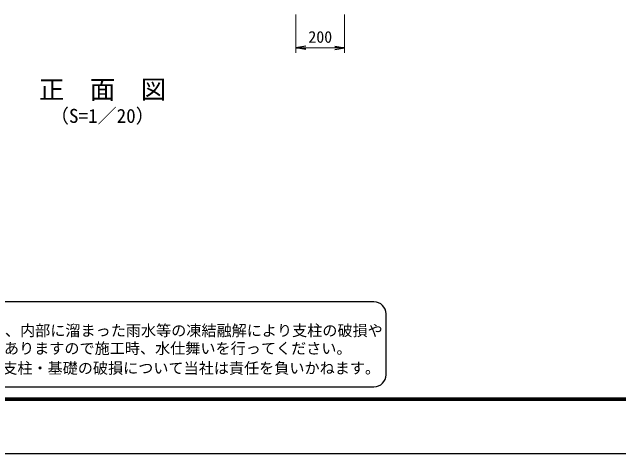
# Model space of a CAD drawing. Units: millimetres, scale not verified. Extents: x -4200 to 4200, y -2970 to 2970.
# Drawn here: x -2855 to -354, y -2970 to -1150 of the extents above; entities that cross this region are included whole.
import ezdxf
from ezdxf.enums import TextEntityAlignment as Align

# ---------------------------------------------------------------- set-up
doc = ezdxf.new("R2010")
doc.units = ezdxf.units.MM
doc.header["$LTSCALE"] = 10
for name, color, linetype, lineweight in [('0-5_D-STR-DIM', 7, 'Continuous', 13), ('0-B_D-TTL-TXT', 7, 'Continuous', 25), ('0-C_D-TTL', 7, 'Continuous', 25)]:
    doc.layers.add(name, color=color, linetype=linetype, lineweight=lineweight)
doc.layers.add('0-6_0', color=7, linetype='Continuous')
doc.styles.add('ＭＳ ゴシック', font='')
doc.styles.get('ＭＳ ゴシック').set_extended_font_data('MS Gothic')

# ---------------------------------------------------------------- blocks, each defined once
blk = doc.blocks.new('_Open')
at = {"layer": '0-6_0'}
blk.add_line((-10, 1.667), (0, 0), dxfattribs=at)
blk.add_lwpolyline([(-10, -1.667), (0, 0), (-10, 0)], dxfattribs=at)

msp = doc.modelspace()

# ---------------------------------------------------------------- linework, layer by layer
at = {"layer": '0-5_D-STR-DIM'}
for p, q in [((-1684.53, -1159.77), (-1684.53, -1317.09)), ((-1484.53, -1159.77), (-1484.53, -1317.09)), ((-1644.53, -1297.09), (-1524.53, -1297.09))]:
    msp.add_line(p, q, dxfattribs=at)
at = {"layer": '0-B_D-TTL-TXT', "color": 2}
for p, q in [((-1363.24, -2343.48), (-3808.79, -2343.48)), ((-1313.24, -2643.48), (-1313.24, -2393.48)), ((-3808.79, -2693.48), (-1363.24, -2693.48))]:
    msp.add_line(p, q, dxfattribs=at)
for centre, start, end in [((-1363.24, -2393.48), 0, 90), ((-1363.24, -2643.48), 270, 0)]:
    msp.add_arc(centre, 50, start, end, dxfattribs=at)
at = {"layer": '0-C_D-TTL', "color": 2}
msp.add_lwpolyline([(-4199.55, 2970.23), (4200.45, 2970.23), (4200.45, -2969.77), (-4199.55, -2969.77)], close=True, dxfattribs=at)
at = {"layer": '0-C_D-TTL'}
for points in [[(-3929.55, 2750.23), (3930.45, 2750.23), (3930.45, -2749.77), (-3929.55, -2749.77)], [(-3927.05, 2747.73), (3927.95, 2747.73), (3927.95, -2747.27), (-3927.05, -2747.27)], [(-3924.55, 2745.23), (3925.45, 2745.23), (3925.45, -2744.77), (-3924.55, -2744.77)], [(-3922.05, 2742.73), (3922.95, 2742.73), (3922.95, -2742.27), (-3922.05, -2742.27)], [(-3919.55, 2740.23), (3920.45, 2740.23), (3920.45, -2739.77), (-3919.55, -2739.77)]]:
    msp.add_lwpolyline(points, close=True, dxfattribs=at)

# ---------------------------------------------------------------- block references
at = {"layer": '0-5_D-STR-DIM', "xscale": 4, "yscale": 4, "rotation": 180}
msp.add_blockref('_Open', (-1684.53, -1297.09), dxfattribs=at)
at = {"layer": '0-5_D-STR-DIM', "xscale": 4, "yscale": 4}
msp.add_blockref('_Open', (-1484.53, -1297.09), dxfattribs=at)

# ---------------------------------------------------------------- texts
at = {"layer": '0-5_D-STR-DIM', "style": 'ＭＳ ゴシック'}
msp.add_text('200', height=48.09, dxfattribs=at).set_placement((-1633.53, -1290.34), align=Align.BOTTOM_LEFT)
at = {"layer": '0-B_D-TTL-TXT', "style": 'ＭＳ ゴシック'}
for s, height, p in [('正\u3000面\u3000図', 76.98, (-2744.42, -1530.17)), ('（S=1／20）', 57.7, (-2698.94, -1623.36)), ('凍結の恐れがある場所への設置は、内部に溜まった雨水等の凍結融解により支柱の破損や', 45.67, (-3818.6, -2498.15)), ('コンクリート基礎の破損の恐れがありますので施工時、水仕舞いを行ってください。', 45.67, (-3822.71, -2571.58)), ('施工による水仕舞い不備で起こる支柱・基礎の破損について当社は責任を負いかねます。 ', 45.67, (-3829.71, -2653.07))]:
    msp.add_text(s, height=height, dxfattribs=at).set_placement(p, align=Align.BOTTOM_LEFT)

doc.saveas('drawing.dxf')
